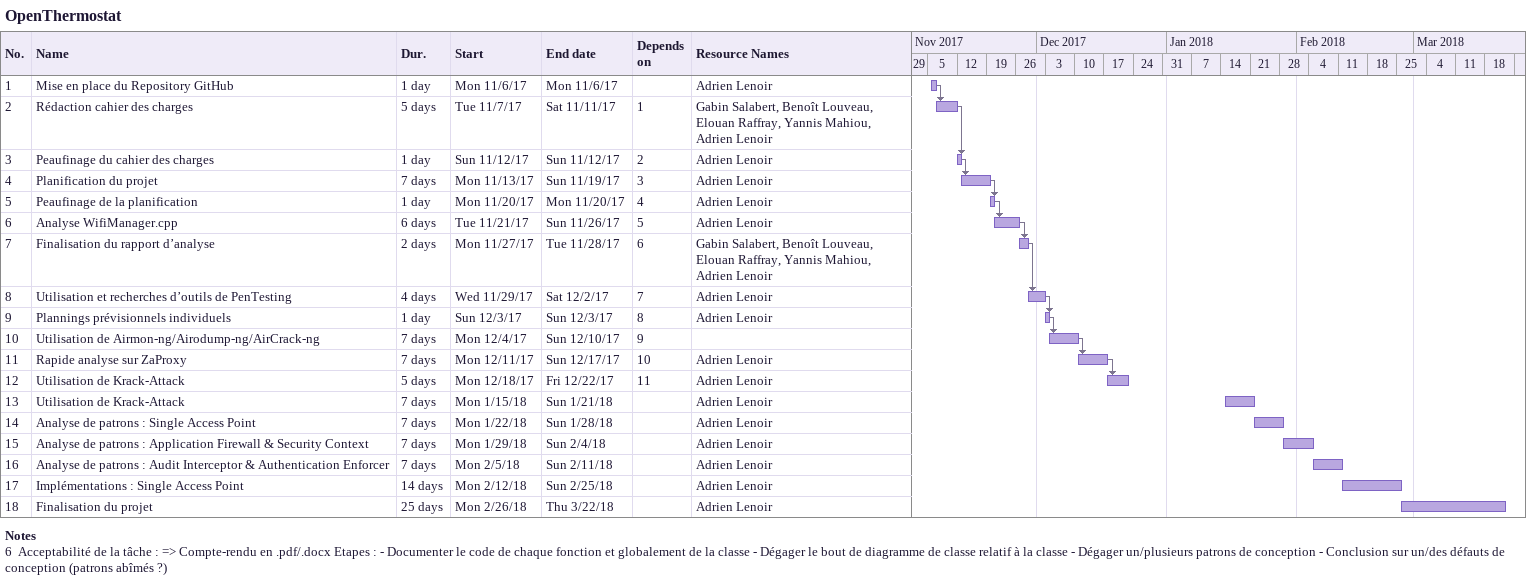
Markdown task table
OpenThermostat

| ID | Task | Duration | Start | Finish | Predecessors | Resources |
|---|---|---|---|---|---|---|
| 1 | Mise en place du Repository GitHub | 1d | 2017-11-06 | 2017-11-06 |  | Adrien Lenoir |
| 2 | Rédaction cahier des charges | 5d | 2017-11-07 | 2017-11-11 | 1 | Gabin Salabert, Benoît Louveau, Elouan Raffray, Yannis Mahiou, Adrien Lenoir |
| 3 | Peaufinage du cahier des charges | 1d | 2017-11-12 | 2017-11-12 | 2 | Adrien Lenoir |
| 4 | Planification du projet | 7d | 2017-11-13 | 2017-11-19 | 3 | Adrien Lenoir |
| 5 | Peaufinage de la planification | 1d | 2017-11-20 | 2017-11-20 | 4 | Adrien Lenoir |
| 6 | Analyse WifiManager.cpp | 6d | 2017-11-21 | 2017-11-26 | 5 | Adrien Lenoir |
| 7 | Finalisation du rapport d’analyse | 2d | 2017-11-27 | 2017-11-28 | 6 | Gabin Salabert, Benoît Louveau, Elouan Raffray, Yannis Mahiou, Adrien Lenoir |
| 8 | Utilisation et recherches d’outils de PenTesting | 4d | 2017-11-29 | 2017-12-02 | 7 | Adrien Lenoir |
| 9 | Plannings prévisionnels individuels | 1d | 2017-12-03 | 2017-12-03 | 8 | Adrien Lenoir |
| 10 | Utilisation de Airmon-ng/Airodump-ng/AirCrack-ng | 7d | 2017-12-04 | 2017-12-10 | 9 |  |
| 11 | Rapide analyse sur ZaProxy | 7d | 2017-12-11 | 2017-12-17 | 10 | Adrien Lenoir |
| 12 | Utilisation de Krack-Attack | 5d | 2017-12-18 | 2017-12-22 | 11 | Adrien Lenoir |
| 13 | Utilisation de Krack-Attack | 7d | 2018-01-15 | 2018-01-21 |  | Adrien Lenoir |
| 14 | Analyse de patrons : Single Access Point | 7d | 2018-01-22 | 2018-01-28 |  | Adrien Lenoir |
| 15 | Analyse de patrons : Application Firewall & Security Context | 7d | 2018-01-29 | 2018-02-04 |  | Adrien Lenoir |
| 16 | Analyse de patrons : Audit Interceptor & Authentication Enforcer | 7d | 2018-02-05 | 2018-02-11 |  | Adrien Lenoir |
| 17 | Implémentations : Single Access Point | 14d | 2018-02-12 | 2018-02-25 |  | Adrien Lenoir |
| 18 | Finalisation du projet | 25d | 2018-02-26 | 2018-03-22 |  | Adrien Lenoir |

Notes
- 6: Acceptabilité de la tâche : => Compte-rendu en .pdf/.docx Etapes : - Documenter le code de chaque fonction et globalement de la classe - Dégager le bout de diagramme de classe relatif à la classe - Dégager un/plusieurs patrons de conception - Conclusion sur un/des défauts de conception (patrons abîmés ?)
